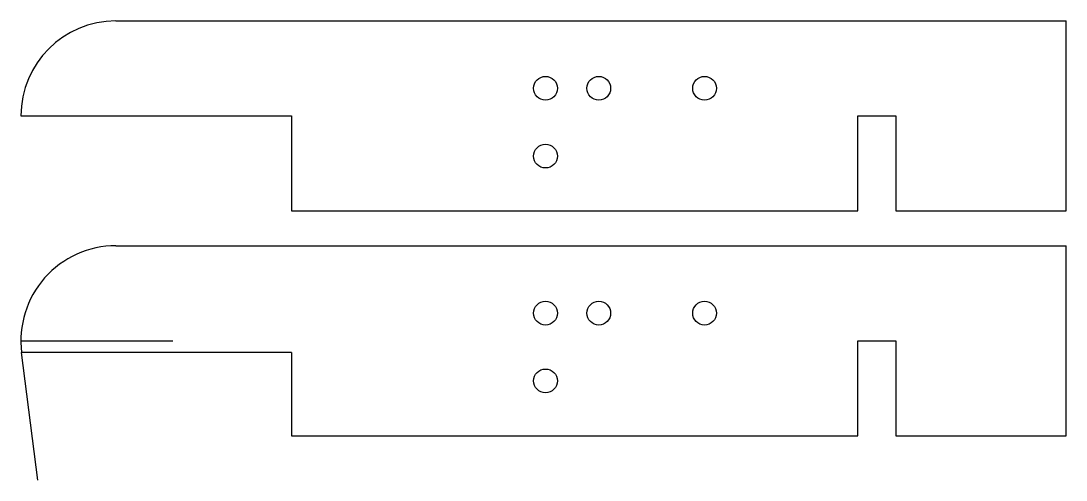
# Model space of a CAD drawing. Header units: inches. Extents: x -269 to 1350, y -37 to 699.
# Drawn here: x 260.86 to 271.86, y 694.16 to 698.99 of the extents above; entities that cross this region are included whole.
import ezdxf

# ---------------------------------------------------------------- set-up
doc = ezdxf.new("R2010")
doc.units = ezdxf.units.IN
doc.header["$MEASUREMENT"] = 0

msp = doc.modelspace()

# ---------------------------------------------------------------- linework, layer by layer
for p, q in [((261.864269, 698.989984), (271.864269, 698.989984)), ((271.864269, 696.989984), (271.864269, 698.989984)), ((260.864269, 697.989984), (263.711068, 697.989984)), ((263.711068, 697.989984), (263.711068, 696.989984)), ((269.673225, 696.989984), (269.673225, 697.989984)), ((269.673225, 697.989984), (270.073225, 697.989984)), ((270.073225, 697.989984), (270.073225, 696.989984)), ((263.711068, 696.989984), (269.673225, 696.989984)), ((270.073225, 696.989984), (271.864269, 696.989984)), ((261.864269, 696.623161), (271.864269, 696.623161)), ((271.864269, 694.623161), (271.864269, 696.623161)), ((260.864269, 695.623161), (262.461684, 695.623161)), ((269.673225, 694.623161), (269.673225, 695.623161)), ((269.673225, 695.623161), (270.073225, 695.623161)), ((270.073225, 695.623161), (270.073225, 694.623161)), ((263.711068, 695.498161), (260.872113, 695.498161)), ((261.041178, 694.15625), (260.872113, 695.498161)), ((263.711068, 695.498161), (263.711068, 694.623161)), ((263.711068, 694.623161), (269.673225, 694.623161)), ((270.073225, 694.623161), (271.864269, 694.623161))]:
    msp.add_line(p, q)
for centre in [(266.385372, 698.280555), (266.945573, 698.280555), (268.059312, 698.280555), (266.385372, 697.567174), (266.385372, 695.913732), (266.945573, 695.913732), (268.059312, 695.913732), (266.385372, 695.200351)]:
    msp.add_circle(centre, 0.125)
for centre, end in [((261.864269, 697.989984), 180), ((261.864269, 695.623161), 187.1807558)]:
    msp.add_arc(centre, 1, 90, end)

doc.saveas('drawing.dxf')
